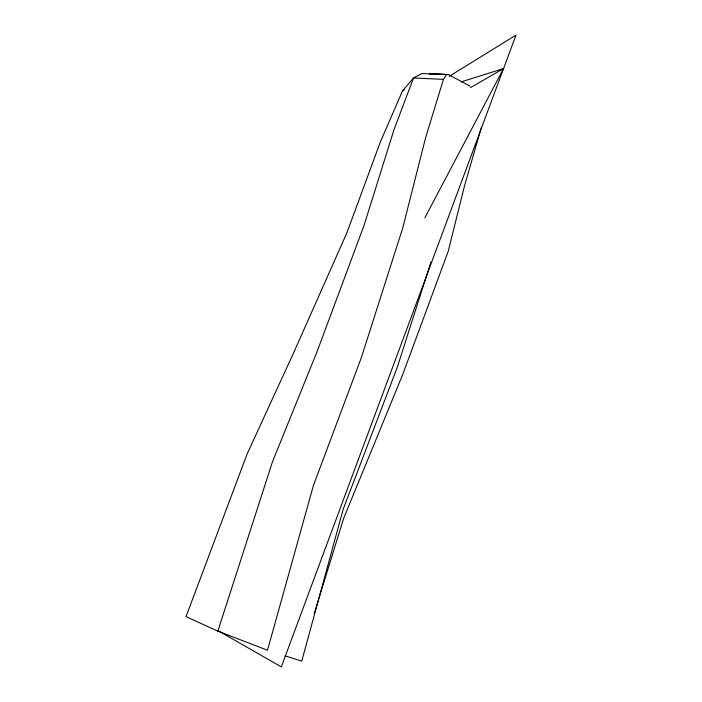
<?xml version="1.0" encoding="UTF-8"?>
<svg xmlns="http://www.w3.org/2000/svg" width="702" height="702" viewBox="0 0 702 702"><rect width="100%" height="100%" fill="white"/><g stroke="black" fill="none" stroke-linecap="round" stroke-linejoin="round"><path stroke-width="1.05" d="M481.423 127.194L464.452 186.074L448.192 251.386L402.878 374.096L343.655 518.366L314.18 613.706M443.453 79.37L425.693 137.39L402.676 228.211L361.354 357.59L313.461 485.363L267.497 650.236L217.839 631.142L186.012 616.61L247.201 453.825L293.41 353.29L346.902 232.792L380.344 141.988L402.448 91.014L413.539 77.966L421.823 73.552L446.639 74.535L443.453 79.37L413.539 77.966L394.068 129.51L363.987 225.588L317.032 351.737L272.481 461.767L217.839 631.142M430.905 262.118L397.341 367.102L343.19 509.231L301.746 661.126L285.135 655.852M424.842 217.813L503.553 68.559L461.074 81.915M402.448 91.014L404.273 89.856M449.201 76.36L515.988 35.1L281.309 666.9L218.129 630.686M470.498 87.636L503.553 68.559M446.639 74.535L429.545 73.859L448.42 74.579L470.05 86.162"/></g></svg>
